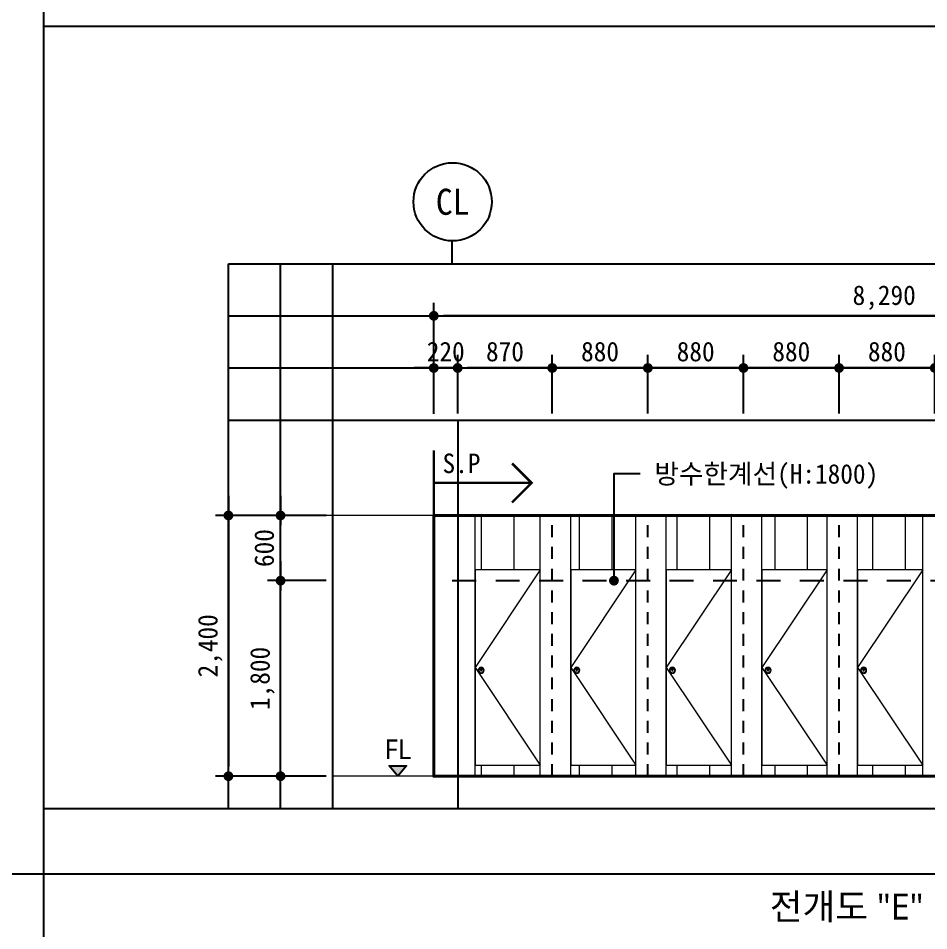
# Model space of a CAD drawing. Header units: millimetres. Extents: x -423835 to -174325, y -1379898 to -1311126.
# Drawn here: x -254826 to -246447, y -1371655 to -1363255 of the extents above; entities that cross this region are included whole.
import ezdxf
from ezdxf.enums import TextEntityAlignment as Align

# ---------------------------------------------------------------- set-up
doc = ezdxf.new("R2010")
doc.units = ezdxf.units.MM
doc.header["$LTSCALE"] = 100
doc.header["$MEASUREMENT"] = 0
doc.header["$PDSIZE"] = -10
doc.linetypes.add('HID', pattern=[2, 1.1, -0.9])
doc.layers.get('0').update_dxf_attribs({"linetype": 'CONTINUOUS'})
doc.layers.get('Defpoints').update_dxf_attribs({"color": 153, "linetype": 'CONTINUOUS'})
for name, color, linetype, lineweight in [('A-AXIS-BUBL', 7, 'CONTINUOUS', 25), ('A-DWXK-OPEN', 1, 'HID', 15), ('A-ELEV-LIN1', 2, 'CONTINUOUS', 40), ('A-MKXS-TEXT1', 3, 'CONTINUOUS', 25), ('A-WAXK-PATT', 8, 'CONTINUOUS', 18), ('A-WAXM-CUBI', 6, 'CONTINUOUS', 20), ('A-XXXX-FIN2', 6, 'CONTINUOUS', 20), ('A-XXXX-SYMB', 7, 'CONTINUOUS', 25), ('A-XXXX-TXT2', 3, 'CONTINUOUS', 25)]:
    doc.layers.add(name, color=color, linetype=linetype, lineweight=lineweight)
for name, color, linetype in [('A-DIMS', 7, 'CONTINUOUS'), ('A-MKXS-LEAD', 7, 'CONTINUOUS'), ('AA-AXIS-LINE-1', 1, 'CONTINUOUS'), ('IN-F-PAT', 8, 'CONTINUOUS'), ('IN-TEXT-FIN', 3, 'CONTINUOUS'), ('방수', 7, 'HID')]:
    doc.layers.add(name, color=color, linetype=linetype)
doc.layers.add('A-XXXX-NPLT', color=144, linetype='CONTINUOUS', lineweight=0, plot=False)
doc.styles.add('HY울릉도L', font='')
doc.styles.add('돋움체', font='')
doc.styles.add('맑은 고딕', font='malgun.ttf')
doc.styles.add('맑은고딕', font='malgun.ttf')
doc.styles.get('HY울릉도L').set_extended_font_data('HYwulM')
doc.styles.get('돋움체').set_extended_font_data('DotumChe')
doc.dimstyles.new('CDIM', dxfattribs={"dimtxt": 3, "dimasz": 1.5, "dimexe": 2, "dimexo": 1, "dimgap": 1, "dimtad": 1, "dimdec": 0, "dimrnd": 0.5, "dimzin": 0, "dimdsep": 32, "dimlunit": 6, "dimtxsty": 'HY울릉도L', "dimblk1": '_CIDOT', "dimblk2": '_CIDOT', "dimsah": 1, "dimcen": 5.5, "dimclrd": 2, "dimclre": 2, "dimclrt": 7, "dimadec": 0, "dimazin": 0, "dimtfac": 1, "dimtdec": 0, "dimtix": 1, "dimtmove": 2, "dimatfit": 1, "dimldrblk": '_CIDOT', "dimfxl": 1, "dimtolj": 1, "dimtzin": 0, "dimlwd": -1, "dimarcsym": 0})
pattern_1 = [(90, (-242761.67, -1370232.08), (-300, 2e-14), []), (180, (-242761.7, -1370232.1), (-7e-14, -600), [])]

# ---------------------------------------------------------------- blocks, each defined once
blk = doc.blocks.new('A$C028158C4')
at = {"layer": 'A-AXIS-BUBL', "ltscale": 0.2}
blk.add_line((0, 0), (0, 175.2), dxfattribs=at)
blk.add_circle((2.9, 475.4), 300.3, dxfattribs=at)
blk = doc.blocks.new('_CIDOT')
at = {"color": 0, "linetype": 'ByBlock'}
blk.add_line((2, 0), (-1, 0), dxfattribs=at)
at = {"color": 0, "linetype": 'ByBlock', "const_width": 0.5}
blk.add_lwpolyline([(-0.25, 0, 1), (0.25, 0, 1)], format="xyb", close=True, dxfattribs=at)
blk = doc.blocks.new('*D731')
at = {"layer": 'A-DIMS', "lineweight": -2, "transparency": 16777216}
for p, q in [((-251991.7, -1367832.1), (-253011.7, -1367832.1)), ((-251991.7, -1370232.1), (-253011.7, -1370232.1))]:
    blk.add_line(p, q, dxfattribs=at)
at = {"layer": 'A-DIMS', "transparency": 16777216}
blk.add_line((-252891.7, -1367922.1), (-252891.7, -1370142.1), dxfattribs=at)
at = {"layer": 'Defpoints', "color": 0, "transparency": 16777216}
for p in [(-251931.7, -1367832.1), (-252891.7, -1370232.1), (-251931.7, -1370232.1)]:
    blk.add_point(p, dxfattribs=at)
at = {"layer": 'A-DIMS', "transparency": 16777216, "xscale": 90, "yscale": 90, "zscale": 90}
for p, rotation in [((-252891.7, -1367832.1), 90), ((-252891.7, -1370232.1), 270)]:
    blk.add_blockref('_CIDOT', p, dxfattribs=dict(at, rotation=rotation))
at = {"layer": 'A-DIMS', "color": 3, "transparency": 16777216, "insert": (-253058.8, -1369032.1), "char_height": 180, "attachment_point": 5, "rotation": 90, "style": '돋움체'}
blk.add_mtext('\\A1;2,400', dxfattribs=at)
blk = doc.blocks.new('*D733')
at = {"layer": 'A-DIMS', "lineweight": -2, "transparency": 16777216}
for p, q in [((-251991.7, -1368432.1), (-252531.7, -1368432.1)), ((-251991.7, -1370232.1), (-252531.7, -1370232.1))]:
    blk.add_line(p, q, dxfattribs=at)
at = {"layer": 'A-DIMS', "transparency": 16777216}
blk.add_line((-252411.7, -1370142.1), (-252411.7, -1368522.1), dxfattribs=at)
at = {"layer": 'Defpoints', "color": 0, "transparency": 16777216}
for p in [(-252411.7, -1368432.1), (-251931.7, -1368432.1), (-251931.7, -1370232.1)]:
    blk.add_point(p, dxfattribs=at)
at = {"layer": 'A-DIMS', "transparency": 16777216, "xscale": 90, "yscale": 90, "zscale": 90}
for p, rotation in [((-252411.7, -1368432.1), 90), ((-252411.7, -1370232.1), 270)]:
    blk.add_blockref('_CIDOT', p, dxfattribs=dict(at, rotation=rotation))
at = {"layer": 'A-DIMS', "color": 3, "transparency": 16777216, "insert": (-252578.8, -1369332.1), "char_height": 180, "attachment_point": 5, "rotation": 90, "style": '돋움체'}
blk.add_mtext('\\A1;1,800', dxfattribs=at)
blk = doc.blocks.new('*D734')
at = {"layer": 'A-DIMS', "lineweight": -2, "transparency": 16777216}
for p, q in [((-251991.7, -1367832.1), (-252531.7, -1367832.1)), ((-251991.7, -1368432.1), (-252531.7, -1368432.1))]:
    blk.add_line(p, q, dxfattribs=at)
at = {"layer": 'A-DIMS', "transparency": 16777216}
blk.add_line((-252411.7, -1368342.1), (-252411.7, -1367922.1), dxfattribs=at)
at = {"layer": 'Defpoints', "color": 0, "transparency": 16777216}
for p in [(-252411.7, -1367832.1), (-251931.7, -1367832.1), (-251931.7, -1368432.1)]:
    blk.add_point(p, dxfattribs=at)
at = {"layer": 'A-DIMS', "transparency": 16777216, "xscale": 90, "yscale": 90, "zscale": 90}
for p, rotation in [((-252411.7, -1367832.1), 90), ((-252411.7, -1368432.1), 270)]:
    blk.add_blockref('_CIDOT', p, dxfattribs=dict(at, rotation=rotation))
at = {"layer": 'A-DIMS', "color": 3, "transparency": 16777216, "insert": (-252561.8, -1368132.1), "char_height": 180, "attachment_point": 5, "rotation": 90, "style": '돋움체'}
blk.add_mtext('\\A1;600', dxfattribs=at)
blk = doc.blocks.new('*D735')
at = {"layer": 'A-DIMS', "lineweight": -2, "transparency": 16777216}
for p, q in [((-251001.7, -1366896), (-251001.7, -1365874.3)), ((-242711.7, -1366814.3), (-242711.7, -1365874.3))]:
    blk.add_line(p, q, dxfattribs=at)
at = {"layer": 'A-DIMS', "transparency": 16777216}
blk.add_line((-242801.7, -1365994.3), (-250911.7, -1365994.3), dxfattribs=at)
at = {"layer": 'Defpoints', "color": 0, "transparency": 16777216}
for p in [(-251001.7, -1365994.3), (-242711.7, -1366874.3), (-251001.7, -1366956)]:
    blk.add_point(p, dxfattribs=at)
at = {"layer": 'A-DIMS', "transparency": 16777216, "xscale": 90, "yscale": 90, "zscale": 90, "rotation": 180}
blk.add_blockref('_CIDOT', (-251001.7, -1365994.3), dxfattribs=at)
at = {"layer": 'A-DIMS', "transparency": 16777216, "xscale": 90, "yscale": 90, "zscale": 90}
blk.add_blockref('_CIDOT', (-242711.7, -1365994.3), dxfattribs=at)
at = {"layer": 'A-DIMS', "color": 3, "transparency": 16777216, "insert": (-246856.7, -1365827.2), "char_height": 180, "attachment_point": 5, "style": '돋움체'}
blk.add_mtext('\\A1;8,290', dxfattribs=at)
blk = doc.blocks.new('*D737')
at = {"layer": 'A-DIMS', "lineweight": -2, "transparency": 16777216}
for p, q in [((-251001.7, -1366894.3), (-251001.7, -1366354.3)), ((-250781.7, -1366894.3), (-250781.7, -1366354.3))]:
    blk.add_line(p, q, dxfattribs=at)
at = {"layer": 'A-DIMS', "transparency": 16777216}
for p, q in [((-251091.7, -1366474.3), (-251181.7, -1366474.3)), ((-250781.7, -1366474.3), (-251001.7, -1366474.3)), ((-250691.7, -1366474.3), (-250601.7, -1366474.3))]:
    blk.add_line(p, q, dxfattribs=at)
at = {"layer": 'Defpoints', "color": 0, "transparency": 16777216}
for p in [(-251001.7, -1366474.3), (-251001.7, -1366954.3), (-250781.7, -1366954.3)]:
    blk.add_point(p, dxfattribs=at)
at = {"layer": 'A-DIMS', "transparency": 16777216, "xscale": 90, "yscale": 90, "zscale": 90}
blk.add_blockref('_CIDOT', (-251001.7, -1366474.3), dxfattribs=at)
at = {"layer": 'A-DIMS', "transparency": 16777216, "xscale": 90, "yscale": 90, "zscale": 90, "rotation": 180}
blk.add_blockref('_CIDOT', (-250781.7, -1366474.3), dxfattribs=at)
at = {"layer": 'A-DIMS', "color": 3, "transparency": 16777216, "insert": (-250891.7, -1366324.2), "char_height": 180, "attachment_point": 5, "style": '돋움체'}
blk.add_mtext('\\A1;220', dxfattribs=at)
blk = doc.blocks.new('큐비클')
at = {"layer": 'A-DWXK-OPEN', "ltscale": 50}
blk.add_lwpolyline([(0, 1900), (600, 1000), (0, 100)], dxfattribs=at)
at = {"layer": 'A-WAXM-CUBI'}
for p, q in [((0, 0), (0, 2400)), ((600, 0), (600, 2400)), ((532, 987.7), (539.1, 980.6)), ((556, 987.7), (548.9, 980.6))]:
    blk.add_line(p, q, dxfattribs=at)
blk.add_lwpolyline([(600, 100), (0, 100), (0, 1900), (600, 1900)], close=True, dxfattribs=at)
for radius in [27.5, 22.8, 6]:
    blk.add_circle((544, 975), radius, dxfattribs=at)
for radius, start, end in [(17.5, 46.63725, 133.36275), (7.5, 48.82255, 131.17745)]:
    blk.add_arc((544, 975), radius, start, end, dxfattribs=at)
blk = doc.blocks.new('*D964')
at = {"layer": 'A-DIMS', "lineweight": -2, "transparency": 16777216}
for p, q in [((-249911.7, -1366894.3), (-249911.7, -1366354.3)), ((-249031.7, -1366894.3), (-249031.7, -1366354.3))]:
    blk.add_line(p, q, dxfattribs=at)
at = {"layer": 'A-DIMS', "transparency": 16777216}
blk.add_line((-249121.7, -1366474.3), (-249821.7, -1366474.3), dxfattribs=at)
at = {"layer": 'Defpoints', "color": 0, "transparency": 16777216}
for p in [(-249911.7, -1366474.3), (-249911.7, -1366954.3), (-249031.7, -1366954.3)]:
    blk.add_point(p, dxfattribs=at)
at = {"layer": 'A-DIMS', "transparency": 16777216, "xscale": 90, "yscale": 90, "zscale": 90, "rotation": 180}
blk.add_blockref('_CIDOT', (-249911.7, -1366474.3), dxfattribs=at)
at = {"layer": 'A-DIMS', "transparency": 16777216, "xscale": 90, "yscale": 90, "zscale": 90}
blk.add_blockref('_CIDOT', (-249031.7, -1366474.3), dxfattribs=at)
at = {"layer": 'A-DIMS', "color": 3, "transparency": 16777216, "insert": (-249471.7, -1366324.2), "char_height": 180, "attachment_point": 5, "style": '돋움체'}
blk.add_mtext('\\A1;880', dxfattribs=at)
blk = doc.blocks.new('*D965')
at = {"layer": 'A-DIMS', "lineweight": -2, "transparency": 16777216}
for p, q in [((-249031.7, -1366894.3), (-249031.7, -1366354.3)), ((-248151.7, -1366894.3), (-248151.7, -1366354.3))]:
    blk.add_line(p, q, dxfattribs=at)
at = {"layer": 'A-DIMS', "transparency": 16777216}
blk.add_line((-248241.7, -1366474.3), (-248941.7, -1366474.3), dxfattribs=at)
at = {"layer": 'Defpoints', "color": 0, "transparency": 16777216}
for p in [(-249031.7, -1366474.3), (-249031.7, -1366954.3), (-248151.7, -1366954.3)]:
    blk.add_point(p, dxfattribs=at)
at = {"layer": 'A-DIMS', "transparency": 16777216, "xscale": 90, "yscale": 90, "zscale": 90, "rotation": 180}
blk.add_blockref('_CIDOT', (-249031.7, -1366474.3), dxfattribs=at)
at = {"layer": 'A-DIMS', "transparency": 16777216, "xscale": 90, "yscale": 90, "zscale": 90}
blk.add_blockref('_CIDOT', (-248151.7, -1366474.3), dxfattribs=at)
at = {"layer": 'A-DIMS', "color": 3, "transparency": 16777216, "insert": (-248591.7, -1366324.2), "char_height": 180, "attachment_point": 5, "style": '돋움체'}
blk.add_mtext('\\A1;880', dxfattribs=at)
blk = doc.blocks.new('*D966')
at = {"layer": 'A-DIMS', "lineweight": -2, "transparency": 16777216}
for p, q in [((-248151.7, -1366894.3), (-248151.7, -1366354.3)), ((-247271.7, -1366894.3), (-247271.7, -1366354.3))]:
    blk.add_line(p, q, dxfattribs=at)
at = {"layer": 'A-DIMS', "transparency": 16777216}
blk.add_line((-247361.7, -1366474.3), (-248061.7, -1366474.3), dxfattribs=at)
at = {"layer": 'Defpoints', "color": 0, "transparency": 16777216}
for p in [(-248151.7, -1366474.3), (-248151.7, -1366954.3), (-247271.7, -1366954.3)]:
    blk.add_point(p, dxfattribs=at)
at = {"layer": 'A-DIMS', "transparency": 16777216, "xscale": 90, "yscale": 90, "zscale": 90, "rotation": 180}
blk.add_blockref('_CIDOT', (-248151.7, -1366474.3), dxfattribs=at)
at = {"layer": 'A-DIMS', "transparency": 16777216, "xscale": 90, "yscale": 90, "zscale": 90}
blk.add_blockref('_CIDOT', (-247271.7, -1366474.3), dxfattribs=at)
at = {"layer": 'A-DIMS', "color": 3, "transparency": 16777216, "insert": (-247711.7, -1366324.2), "char_height": 180, "attachment_point": 5, "style": '돋움체'}
blk.add_mtext('\\A1;880', dxfattribs=at)
blk = doc.blocks.new('*D967')
at = {"layer": 'A-DIMS', "lineweight": -2, "transparency": 16777216}
for p, q in [((-247271.7, -1366894.3), (-247271.7, -1366354.3)), ((-246391.7, -1366894.3), (-246391.7, -1366354.3))]:
    blk.add_line(p, q, dxfattribs=at)
at = {"layer": 'A-DIMS', "transparency": 16777216}
blk.add_line((-246481.7, -1366474.3), (-247181.7, -1366474.3), dxfattribs=at)
at = {"layer": 'Defpoints', "color": 0, "transparency": 16777216}
for p in [(-247271.7, -1366474.3), (-247271.7, -1366954.3), (-246391.7, -1366954.3)]:
    blk.add_point(p, dxfattribs=at)
at = {"layer": 'A-DIMS', "transparency": 16777216, "xscale": 90, "yscale": 90, "zscale": 90, "rotation": 180}
blk.add_blockref('_CIDOT', (-247271.7, -1366474.3), dxfattribs=at)
at = {"layer": 'A-DIMS', "transparency": 16777216, "xscale": 90, "yscale": 90, "zscale": 90}
blk.add_blockref('_CIDOT', (-246391.7, -1366474.3), dxfattribs=at)
at = {"layer": 'A-DIMS', "color": 3, "transparency": 16777216, "insert": (-246831.7, -1366324.2), "char_height": 180, "attachment_point": 5, "style": '돋움체'}
blk.add_mtext('\\A1;880', dxfattribs=at)
blk = doc.blocks.new('*D968')
at = {"layer": 'A-DIMS', "lineweight": -2, "transparency": 16777216}
for p, q in [((-246391.7, -1366894.3), (-246391.7, -1366354.3)), ((-245511.7, -1366894.3), (-245511.7, -1366354.3))]:
    blk.add_line(p, q, dxfattribs=at)
at = {"layer": 'A-DIMS', "transparency": 16777216}
blk.add_line((-245601.7, -1366474.3), (-246301.7, -1366474.3), dxfattribs=at)
at = {"layer": 'Defpoints', "color": 0, "transparency": 16777216}
for p in [(-246391.7, -1366474.3), (-246391.7, -1366954.3), (-245511.7, -1366954.3)]:
    blk.add_point(p, dxfattribs=at)
at = {"layer": 'A-DIMS', "transparency": 16777216, "xscale": 90, "yscale": 90, "zscale": 90, "rotation": 180}
blk.add_blockref('_CIDOT', (-246391.7, -1366474.3), dxfattribs=at)
at = {"layer": 'A-DIMS', "transparency": 16777216, "xscale": 90, "yscale": 90, "zscale": 90}
blk.add_blockref('_CIDOT', (-245511.7, -1366474.3), dxfattribs=at)
at = {"layer": 'A-DIMS', "color": 3, "transparency": 16777216, "insert": (-245951.7, -1366324.2), "char_height": 180, "attachment_point": 5, "style": '돋움체'}
blk.add_mtext('\\A1;880', dxfattribs=at)
blk = doc.blocks.new('*D970')
at = {"layer": 'A-DIMS', "lineweight": -2, "transparency": 16777216}
for p, q in [((-250781.7, -1366894.3), (-250781.7, -1366354.3)), ((-249911.7, -1366894.3), (-249911.7, -1366354.3))]:
    blk.add_line(p, q, dxfattribs=at)
at = {"layer": 'A-DIMS', "transparency": 16777216}
blk.add_line((-250001.7, -1366474.3), (-250691.7, -1366474.3), dxfattribs=at)
at = {"layer": 'Defpoints', "color": 0, "transparency": 16777216}
for p in [(-250781.7, -1366474.3), (-250781.7, -1366954.3), (-249911.7, -1366954.3)]:
    blk.add_point(p, dxfattribs=at)
at = {"layer": 'A-DIMS', "transparency": 16777216, "xscale": 90, "yscale": 90, "zscale": 90, "rotation": 180}
blk.add_blockref('_CIDOT', (-250781.7, -1366474.3), dxfattribs=at)
at = {"layer": 'A-DIMS', "transparency": 16777216, "xscale": 90, "yscale": 90, "zscale": 90}
blk.add_blockref('_CIDOT', (-249911.7, -1366474.3), dxfattribs=at)
at = {"layer": 'A-DIMS', "color": 3, "transparency": 16777216, "insert": (-250346.7, -1366324.2), "char_height": 180, "attachment_point": 5, "style": '돋움체'}
blk.add_mtext('\\A1;870', dxfattribs=at)

msp = doc.modelspace()

# ---------------------------------------------------------------- hatches: boundary and pattern name
at = {"layer": 'A-WAXK-PATT'}
h = msp.add_hatch(dxfattribs=at)
h.set_pattern_fill('벽타일63', color=256, angle=90)
h.set_pattern_definition(pattern_1)
h.paths.add_polyline_path([(-250021.7, -1367832.1), (-250621.7, -1367832.1), (-250621.7, -1368332.1), (-250021.7, -1368332.1)])
h = msp.add_hatch(dxfattribs=at)
h.set_pattern_fill('벽타일63', color=256, angle=90)
h.set_pattern_definition(pattern_1)
h.paths.add_polyline_path([(-249141.7, -1367832.1), (-249741.7, -1367832.1), (-249741.7, -1368332.1), (-249141.7, -1368332.1)])
h = msp.add_hatch(dxfattribs=at)
h.set_pattern_fill('벽타일63', color=256, angle=90)
h.set_pattern_definition(pattern_1)
h.paths.add_polyline_path([(-248261.7, -1367832.1), (-248861.7, -1367832.1), (-248861.7, -1368332.1), (-248261.7, -1368332.1)])
h = msp.add_hatch(dxfattribs=at)
h.set_pattern_fill('벽타일63', color=256, angle=90)
h.set_pattern_definition(pattern_1)
h.paths.add_polyline_path([(-247381.7, -1367832.1), (-247981.7, -1367832.1), (-247981.7, -1368332.1), (-247381.7, -1368332.1)])
h = msp.add_hatch(dxfattribs=at)
h.set_pattern_fill('벽타일63', color=256, angle=90)
h.set_pattern_definition(pattern_1)
h.paths.add_polyline_path([(-246501.7, -1367832.1), (-247101.7, -1367832.1), (-247101.7, -1368332.1), (-246501.7, -1368332.1)])
h = msp.add_hatch(dxfattribs=at)
h.set_pattern_fill('벽타일63', color=256, angle=90)
h.set_pattern_definition(pattern_1)
h.paths.add_polyline_path([(-250021.7, -1370132.1), (-250621.7, -1370132.1), (-250621.7, -1370232.1), (-250021.7, -1370232.1)])
h = msp.add_hatch(dxfattribs=at)
h.set_pattern_fill('벽타일63', color=256, angle=90)
h.set_pattern_definition(pattern_1)
h.paths.add_polyline_path([(-249141.7, -1370132.1), (-249741.7, -1370132.1), (-249741.7, -1370232.1), (-249141.7, -1370232.1)])
h = msp.add_hatch(dxfattribs=at)
h.set_pattern_fill('벽타일63', color=256, angle=90)
h.set_pattern_definition(pattern_1)
h.paths.add_polyline_path([(-248261.7, -1370132.1), (-248861.7, -1370132.1), (-248861.7, -1370232.1), (-248261.7, -1370232.1)])
h = msp.add_hatch(dxfattribs=at)
h.set_pattern_fill('벽타일63', color=256, angle=90)
h.set_pattern_definition(pattern_1)
h.paths.add_polyline_path([(-247381.7, -1370132.1), (-247981.7, -1370132.1), (-247981.7, -1370232.1), (-247381.7, -1370232.1)])
h = msp.add_hatch(dxfattribs=at)
h.set_pattern_fill('벽타일63', color=256, angle=90)
h.set_pattern_definition(pattern_1)
h.paths.add_polyline_path([(-246501.7, -1370132.1), (-247101.7, -1370132.1), (-247101.7, -1370232.1), (-246501.7, -1370232.1)])
at = {"layer": 'A-XXXX-SYMB'}
msp.add_hatch(color=256, dxfattribs=at).paths.add_polyline_path([(-251332.1, -1370232.1), (-251412.7, -1370136.1), (-251251.6, -1370136.1)])

# ---------------------------------------------------------------- linework, layer by layer
at = {"color": 3, "ltscale": 2}
for p, q in [((-254592.9, -1346766.1), (-254592.9, -1379898.1)), ((-228550.4, -1363332.1), (-254592.9, -1363332.1)), ((-272635.4, -1371132.1), (-228550.4, -1371132.1))]:
    msp.add_line(p, q, dxfattribs=at)
at = {"layer": 'A-ELEV-LIN1'}
msp.add_lwpolyline([(-251001.7, -1367832.1), (-242711.7, -1367832.1), (-242711.7, -1370232.1), (-251001.7, -1370232.1)], close=True, dxfattribs=at)
at = {"layer": 'A-MKXS-LEAD'}
msp.add_lwpolyline([(-249103.5, -1367448.8), (-249343.5, -1367448.8), (-249343.5, -1368432.1)], dxfattribs=at)
at = {"layer": 'A-MKXS-LEAD', "const_width": 45}
msp.add_lwpolyline([(-249366, -1368432.1, 1), (-249321, -1368432.1, 1)], format="xyb", close=True, dxfattribs=at)
at = {"layer": 'A-XXXX-FIN2'}
msp.add_line((-241331.7, -1370232.1), (-251931.7, -1370232.1), dxfattribs=at)
at = {"layer": 'A-XXXX-NPLT'}
msp.add_line((-241161.7, -1367832.1), (-252861.7, -1367832.1), dxfattribs=at)
at = {"layer": 'A-XXXX-SYMB'}
msp.add_lwpolyline([(-251332.1, -1370232.1), (-251412.7, -1370136.1), (-251251.6, -1370136.1), (-251332.1, -1370232.1)], dxfattribs=at)
at = {"layer": 'AA-AXIS-LINE-1'}
msp.add_line((-250781.7, -1366954.3), (-250781.7, -1370532.1), dxfattribs=at)
at = {"layer": 'Defpoints'}
for p, q in [((-252891.7, -1370532.1), (-252891.7, -1365514.3)), ((-252891.7, -1365514.3), (-240851.7, -1365514.3)), ((-252411.7, -1370532.1), (-252411.7, -1365514.3)), ((-251931.7, -1370532.1), (-251931.7, -1365514.3)), ((-252891.7, -1365994.3), (-240851.7, -1365994.3)), ((-252891.7, -1366474.3), (-240851.7, -1366474.3)), ((-252891.7, -1366954.3), (-240851.7, -1366954.3)), ((-229030.4, -1370532.1), (-254592.9, -1370532.1))]:
    msp.add_line(p, q, dxfattribs=at)
at = {"layer": 'IN-F-PAT', "color": 2}
msp.add_line((-251001.7, -1367532.1), (-250282.1, -1367532.1), dxfattribs=at)
at = {"layer": 'IN-F-PAT', "color": 2, "const_width": 22.5}
for points in [[(-251001.7, -1367832.1), (-251001.7, -1367232.1)], [(-250281.7, -1367352.1), (-250101.7, -1367532.1), (-250281.7, -1367712.1)], [(-251001.7, -1367532.1), (-250101.7, -1367532.1)]]:
    msp.add_lwpolyline(points, dxfattribs=at)
at = {"layer": '방수', "color": 8}
for p, q in [((-249911.7, -1370232.1), (-249911.7, -1367832.1)), ((-249031.7, -1370232.1), (-249031.7, -1367832.1)), ((-248151.7, -1370232.1), (-248151.7, -1367832.1)), ((-247271.7, -1370232.1), (-247271.7, -1367832.1))]:
    msp.add_line(p, q, dxfattribs=at)
at = {"layer": '방수', "color": 2, "ltscale": 2}
msp.add_lwpolyline([(-250831.7, -1368432.1), (-242711.7, -1368432.1)], dxfattribs=at)

# ---------------------------------------------------------------- block references
at = {"xscale": 1.198871389330295, "yscale": 1.198871389330295, "zscale": 1.198871389330295}
msp.add_blockref('A$C028158C4', (-250831.7, -1365514.3), dxfattribs=at)
at = {"xscale": -1}
for p in [(-250021.7, -1370232.1), (-249141.7, -1370232.1), (-248261.7, -1370232.1), (-246501.7, -1370232.1)]:
    msp.add_blockref('큐비클', p, dxfattribs=at)
at = {"layer": 'A-WAXK-PATT', "xscale": -1}
msp.add_blockref('큐비클', (-247381.7, -1370232.1), dxfattribs=at)

# ---------------------------------------------------------------- texts
at = {"layer": 'A-MKXS-TEXT1', "style": '돋움체'}
msp.add_text('방수한계선(H:1800)', height=180, dxfattribs=at).set_placement((-248971.8, -1367448.8), align=Align.MIDDLE_LEFT)
at = {"layer": 'A-MKXS-TEXT1', "style": '맑은고딕'}
msp.add_text('FL', height=180, dxfattribs=at).set_placement((-251332.1, -1370074.2), align=Align.CENTER)
at = {"layer": 'A-XXXX-TXT2', "ltscale": 0.2, "style": '돋움체'}
msp.add_text('CL', height=240, dxfattribs=at).set_placement((-250828.1, -1364944.3), align=Align.MIDDLE)
at = {"layer": 'A-XXXX-TXT2', "style": '맑은 고딕'}
msp.add_text('전개도 "E"', height=240, dxfattribs=at).set_placement((-247202.3, -1371432.1), align=Align.MIDDLE_CENTER)
at = {"layer": 'IN-TEXT-FIN', "color": 2, "style": '돋움체'}
msp.add_text('S.P', height=180, dxfattribs=at).set_placement((-250572.3, -1367352.1), align=Align.MIDDLE_RIGHT)

# ---------------------------------------------------------------- dimensions: what is measured, and where the dimension line sits
at = {"layer": 'A-DIMS'}
for base, p1, p2, picture, middle in [((-251001.7, -1365994.3), (-242711.7, -1366874.3), (-251001.7, -1366956), '*D735', (-246856.7, -1365827.2)), ((-251001.7, -1366474.3), (-250781.7, -1366954.3), (-251001.7, -1366954.3), '*D737', (-250891.7, -1366324.2)), ((-250781.7, -1366474.3), (-249911.7, -1366954.3), (-250781.7, -1366954.3), '*D970', (-250346.7, -1366324.2)), ((-249911.7, -1366474.3), (-249031.7, -1366954.3), (-249911.7, -1366954.3), '*D964', (-249471.7, -1366324.2)), ((-249031.7, -1366474.3), (-248151.7, -1366954.3), (-249031.7, -1366954.3), '*D965', (-248591.7, -1366324.2)), ((-248151.7, -1366474.3), (-247271.7, -1366954.3), (-248151.7, -1366954.3), '*D966', (-247711.7, -1366324.2)), ((-247271.7, -1366474.3), (-246391.7, -1366954.3), (-247271.7, -1366954.3), '*D967', (-246831.7, -1366324.2)), ((-246391.7, -1366474.3), (-245511.7, -1366954.3), (-246391.7, -1366954.3), '*D968', (-245951.7, -1366324.2))]:
    dim = msp.add_linear_dim(base=base, p1=p1, p2=p2, dimstyle='CDIM', override={"dimscale": 60, "dimtxsty": '돋움체', "dimclrd": 256, "dimclre": 256, "dimclrt": 3}, dxfattribs=at)
    dim.commit()
    dim.dimension.update_dxf_attribs({"geometry": picture, "text_midpoint": middle})
for base, p1, p2, picture, middle in [((-252891.7, -1370232.1), (-251931.7, -1367832.1), (-251931.7, -1370232.1), '*D731', (-253058.8, -1369032.1)), ((-252411.7, -1367832.1), (-251931.7, -1368432.1), (-251931.7, -1367832.1), '*D734', (-252561.8, -1368132.1)), ((-252411.7, -1368432.1), (-251931.7, -1370232.1), (-251931.7, -1368432.1), '*D733', (-252578.8, -1369332.1))]:
    dim = msp.add_linear_dim(base=base, p1=p1, p2=p2, angle=90, dimstyle='CDIM', override={"dimscale": 60, "dimtxsty": '돋움체', "dimclrd": 256, "dimclre": 256, "dimclrt": 3}, dxfattribs=at)
    dim.commit()
    dim.dimension.update_dxf_attribs({"geometry": picture, "text_midpoint": middle})

doc.saveas('drawing.dxf')
